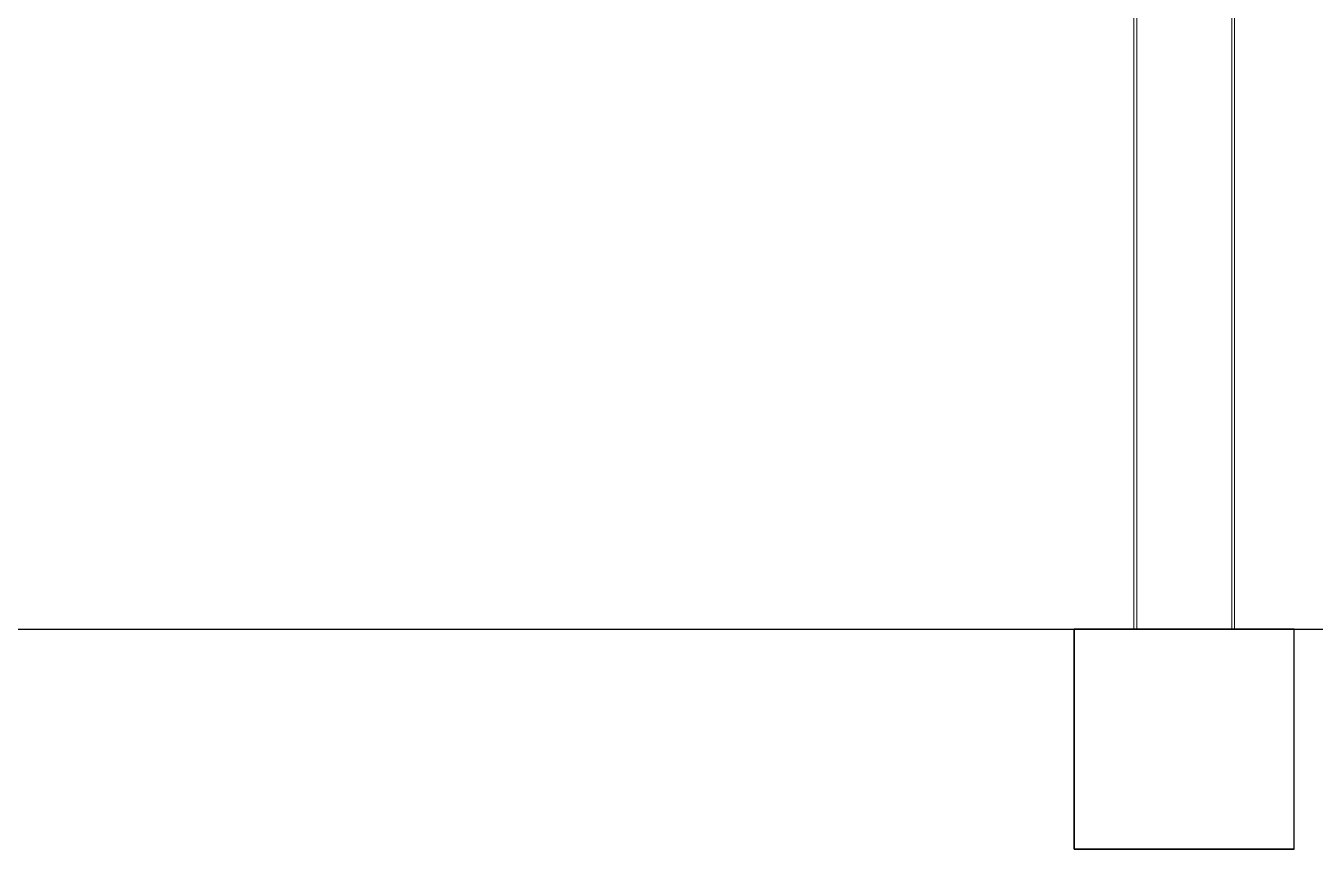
# Model space of a CAD drawing. Header units: millimetres. Extents: x -6949 to 83354, y -55091 to 16861.
# Drawn here: x 32235 to 38095, y -36908 to -33164 of the extents above; entities that cross this region are included whole.
import ezdxf

# ---------------------------------------------------------------- set-up
doc = ezdxf.new("R2010")
doc.units = ezdxf.units.MM
doc.layers.add('S-COLS', color=7, linetype='Continuous', lineweight=18)
doc.layers.add('S-FNDN', color=7, linetype='Continuous', lineweight=25)

# ---------------------------------------------------------------- blocks, each defined once
blk = doc.blocks.new('Sezioni circolari cave-Pilastro - H457x12_5-414954-Est')
at = {"layer": 'S-COLS'}
for p, q in [((-215.5, 12000.000384), (-215.5, 0)), ((228.5, 0), (228.5, 12000.000384)), ((228.5, 0), (-228.5, 0)), ((-228.5, 0), (228.5, 0)), ((215.5, 0), (-215.5, 0)), ((-215.5, 0), (215.5, 0))]:
    blk.add_line(p, q, dxfattribs=at)

msp = doc.modelspace()

# ---------------------------------------------------------------- linework, layer by layer
msp.add_lwpolyline([(-3397.9, -35908.4), (41747.8, -35908.4)])
at = {"layer": 'S-COLS'}
for p, q in [((37271.5, -23908.4), (37271.5, -35908.4)), ((37284.5, -23908.4), (37284.5, -35908.4)), ((37284.5, -23908.4), (37284.5, -35908.4)), ((37715.5, -35908.4), (37715.5, -23908.4)), ((37728.5, -35908.4), (37728.5, -23908.4)), ((37728.5, -35908.4), (37728.5, -23908.4)), ((37271.5, -35908.4), (37728.5, -35908.4)), ((37728.5, -35908.4), (37271.5, -35908.4)), ((37728.5, -35908.4), (37271.5, -35908.4)), ((37271.5, -35908.4), (37728.5, -35908.4)), ((37284.5, -35908.4), (37715.5, -35908.4)), ((37715.5, -35908.4), (37284.5, -35908.4)), ((37715.5, -35908.4), (37284.5, -35908.4)), ((37284.5, -35908.4), (37715.5, -35908.4))]:
    msp.add_line(p, q, dxfattribs=at)
at = {"layer": 'S-FNDN'}
for p, q in [((37000, -35908.4), (37350, -35908.4)), ((37350, -35908.4), (37000, -35908.4)), ((37000, -35908.4), (37000, -35908.4)), ((37000, -35908.4), (37000, -35908.4)), ((37000, -35908.4), (37000, -35908.4)), ((37000, -35908.4), (37000, -36908.4)), ((37000, -36908.4), (37000, -35908.4)), ((37000, -35908.4), (37350, -35908.4)), ((38000, -35908.4), (37000, -35908.4)), ((37000, -35908.4), (37000, -35908.4)), ((37000, -35908.4), (37000, -35908.4)), ((37000, -35908.4), (37000, -35908.4)), ((37000, -35908.4), (37000, -36908.4)), ((37000, -36908.4), (37000, -35908.4)), ((37000, -35908.4), (37350, -35908.4)), ((37350, -35908.4), (37000, -35908.4)), ((37000, -35908.4), (37000, -35908.4)), ((37000, -35908.4), (37000, -35908.4)), ((37000, -35908.4), (37000, -35908.4)), ((37000, -35908.4), (37000, -36908.4)), ((37000, -36908.4), (37000, -35908.4)), ((37000, -35908.4), (38000, -35908.4)), ((37350, -35908.4), (37000, -35908.4)), ((37000, -35908.4), (37000, -35908.4)), ((37000, -35908.4), (37000, -35908.4)), ((37000, -35908.4), (37000, -35908.4)), ((37000, -35908.4), (37000, -36908.4)), ((37000, -36908.4), (37000, -35908.4)), ((37350, -35908.4), (37650, -35908.4)), ((37650, -35908.4), (37350, -35908.4)), ((37350, -35908.4), (37650, -35908.4)), ((37350, -35908.4), (37650, -35908.4)), ((37650, -35908.4), (37350, -35908.4)), ((37650, -35908.4), (37350, -35908.4)), ((37650, -35908.4), (38000, -35908.4)), ((38000, -35908.4), (37650, -35908.4)), ((37650, -35908.4), (38000, -35908.4)), ((37650, -35908.4), (38000, -35908.4)), ((38000, -35908.4), (37650, -35908.4)), ((38000, -35908.4), (37650, -35908.4)), ((38000, -35908.4), (38000, -35908.4)), ((38000, -36908.4), (38000, -35908.4)), ((38000, -36908.4), (38000, -35908.4)), ((38000, -35908.4), (38000, -35908.4)), ((38000, -36908.4), (38000, -35908.4)), ((38000, -36908.4), (38000, -35908.4)), ((38000, -35908.4), (38000, -35908.4)), ((38000, -36908.4), (38000, -35908.4)), ((38000, -36908.4), (38000, -35908.4)), ((38000, -35908.4), (38000, -35908.4)), ((38000, -36908.4), (38000, -35908.4)), ((38000, -36908.4), (38000, -35908.4)), ((37000, -36908.4), (37000, -36908.4)), ((37000, -36908.4), (38000, -36908.4)), ((38000, -36908.4), (37000, -36908.4)), ((37000, -36908.4), (37000, -36908.4)), ((37000, -36908.4), (38000, -36908.4)), ((38000, -36908.4), (37000, -36908.4)), ((37000, -36908.4), (37000, -36908.4)), ((37000, -36908.4), (38000, -36908.4)), ((38000, -36908.4), (37000, -36908.4)), ((37000, -36908.4), (37000, -36908.4)), ((37000, -36908.4), (38000, -36908.4)), ((38000, -36908.4), (37000, -36908.4)), ((38000, -36908.4), (38000, -36908.4)), ((38000, -36908.4), (38000, -36908.4)), ((38000, -36908.4), (38000, -36908.4)), ((38000, -36908.4), (38000, -36908.4))]:
    msp.add_line(p, q, dxfattribs=at)

# ---------------------------------------------------------------- block references
at = {"layer": 'S-COLS'}
msp.add_blockref('Sezioni circolari cave-Pilastro - H457x12_5-414954-Est', (37500, -35908.4), dxfattribs=at)
msp.add_blockref('Sezioni circolari cave-Pilastro - H457x12_5-414954-Est', (37500, -35908.4), dxfattribs=at)

doc.saveas('drawing.dxf')
